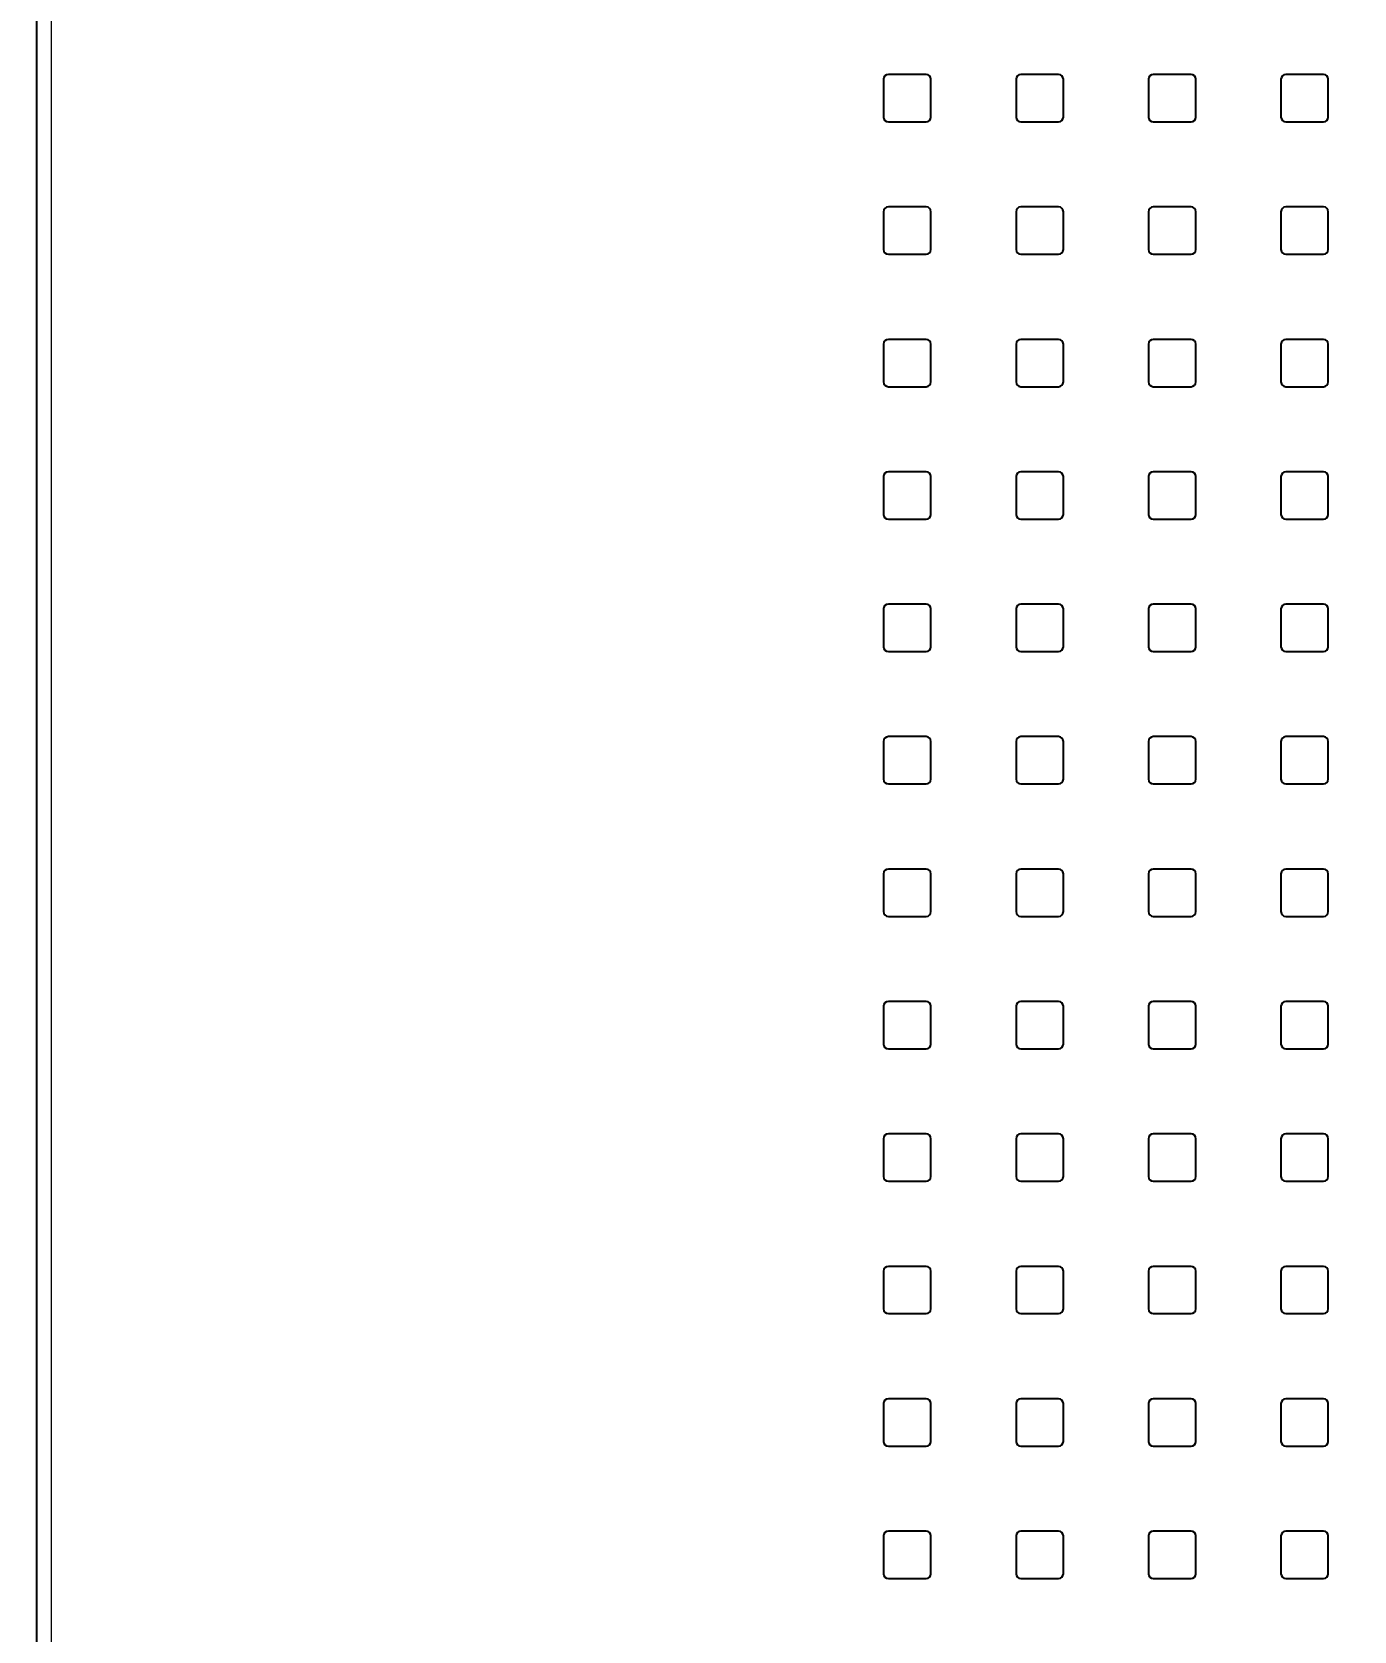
# Model space of a CAD drawing. Header units: millimetres. Extents: x -218071 to -203542, y 15363 to 51382.
# Drawn here: x -217721.36 to -217693.41, y 50565.67 to 50599.48 of the extents above; entities that cross this region are included whole.
import ezdxf

# ---------------------------------------------------------------- set-up
doc = ezdxf.new("R2010")
doc.units = ezdxf.units.MM
doc.header["$LTSCALE"] = 4
doc.layers.add('TPF-DIMENSIONS', color=3, linetype='Continuous')
doc.layers.add('TPF-EQUIPEMENT', color=7, linetype='Continuous')
doc.dimstyles.new('ISO-25', dxfattribs={"dimtxt": 2.5, "dimasz": 2, "dimexe": 1.25, "dimexo": 0.625, "dimtad": 1, "dimtxsty": 'Standard', "dimcen": -2.5, "dimclrt": 256, "dimadec": 0, "dimazin": 0, "dimtfac": 1, "dimtmove": 0, "dimatfit": 3, "dimfxl": 1, "dimarcsym": 0})

# ---------------------------------------------------------------- blocks, each defined once
blk = doc.blocks.new('*D679')
at = {"layer": 'Defpoints', "color": 0, "transparency": 16777216}
for p in [(-217865.951, 50663.318), (-217526.606, 50644.244), (-217865.951, 50576.031)]:
    blk.add_point(p, dxfattribs=at)
at = {"layer": 'TPF-DIMENSIONS', "color": 0, "lineweight": -2, "transparency": 16777216}
for p, q in [((-217865.951, 50576.656), (-217865.951, 50664.568)), ((-217526.606, 50644.869), (-217526.606, 50664.568)), ((-217528.606, 50663.318), (-217863.951, 50663.318))]:
    blk.add_line(p, q, dxfattribs=at)
at = {"layer": 'TPF-DIMENSIONS', "color": 0, "transparency": 16777216}
for points in [[(-217863.951, 50663.651), (-217863.951, 50662.984), (-217865.951, 50663.318)], [(-217528.606, 50663.651), (-217528.606, 50662.984), (-217526.606, 50663.318)]]:
    blk.add_solid(points, dxfattribs=at)
at = {"layer": 'TPF-DIMENSIONS', "transparency": 16777216, "insert": (-217696.279, 50665.193), "char_height": 2.5, "attachment_point": 5}
blk.add_mtext('339', dxfattribs=at)

msp = doc.modelspace()

# ---------------------------------------------------------------- linework, layer by layer
at = {"layer": 'TPF-EQUIPEMENT', "color": 7, "linetype": 'Continuous', "lineweight": 25, "transparency": 33554671}
for p, q in [((-217721.256, 50546.445), (-217721.256, 50646.066)), ((-217703.356, 50598.481), (-217703.356, 50597.681)), ((-217702.456, 50598.581), (-217703.256, 50598.581)), ((-217702.356, 50597.681), (-217702.356, 50598.481)), ((-217700.556, 50598.481), (-217700.556, 50597.681)), ((-217699.656, 50598.581), (-217700.456, 50598.581)), ((-217699.556, 50597.681), (-217699.556, 50598.481)), ((-217697.756, 50598.481), (-217697.756, 50597.681)), ((-217696.856, 50598.581), (-217697.656, 50598.581)), ((-217696.756, 50597.681), (-217696.756, 50598.481)), ((-217694.956, 50598.481), (-217694.956, 50597.681)), ((-217694.056, 50598.581), (-217694.856, 50598.581)), ((-217693.956, 50597.681), (-217693.956, 50598.481)), ((-217703.256, 50597.581), (-217702.456, 50597.581)), ((-217700.456, 50597.581), (-217699.656, 50597.581)), ((-217697.656, 50597.581), (-217696.856, 50597.581)), ((-217694.856, 50597.581), (-217694.056, 50597.581)), ((-217702.456, 50595.781), (-217703.256, 50595.781)), ((-217699.656, 50595.781), (-217700.456, 50595.781)), ((-217696.856, 50595.781), (-217697.656, 50595.781)), ((-217694.056, 50595.781), (-217694.856, 50595.781)), ((-217703.356, 50595.681), (-217703.356, 50594.881)), ((-217702.356, 50594.881), (-217702.356, 50595.681)), ((-217700.556, 50595.681), (-217700.556, 50594.881)), ((-217699.556, 50594.881), (-217699.556, 50595.681)), ((-217697.756, 50595.681), (-217697.756, 50594.881)), ((-217696.756, 50594.881), (-217696.756, 50595.681)), ((-217694.956, 50595.681), (-217694.956, 50594.881)), ((-217693.956, 50594.881), (-217693.956, 50595.681)), ((-217703.256, 50594.781), (-217702.456, 50594.781)), ((-217700.456, 50594.781), (-217699.656, 50594.781)), ((-217697.656, 50594.781), (-217696.856, 50594.781)), ((-217694.856, 50594.781), (-217694.056, 50594.781)), ((-217703.356, 50592.881), (-217703.356, 50592.081)), ((-217702.456, 50592.981), (-217703.256, 50592.981)), ((-217702.356, 50592.081), (-217702.356, 50592.881)), ((-217700.556, 50592.881), (-217700.556, 50592.081)), ((-217699.656, 50592.981), (-217700.456, 50592.981)), ((-217699.556, 50592.081), (-217699.556, 50592.881)), ((-217697.756, 50592.881), (-217697.756, 50592.081)), ((-217696.856, 50592.981), (-217697.656, 50592.981)), ((-217696.756, 50592.081), (-217696.756, 50592.881)), ((-217694.956, 50592.881), (-217694.956, 50592.081)), ((-217694.056, 50592.981), (-217694.856, 50592.981)), ((-217693.956, 50592.081), (-217693.956, 50592.881)), ((-217703.256, 50591.981), (-217702.456, 50591.981)), ((-217700.456, 50591.981), (-217699.656, 50591.981)), ((-217697.656, 50591.981), (-217696.856, 50591.981)), ((-217694.856, 50591.981), (-217694.056, 50591.981)), ((-217703.356, 50590.081), (-217703.356, 50589.281)), ((-217702.456, 50590.181), (-217703.256, 50590.181)), ((-217702.356, 50589.281), (-217702.356, 50590.081)), ((-217700.556, 50590.081), (-217700.556, 50589.281)), ((-217699.656, 50590.181), (-217700.456, 50590.181)), ((-217699.556, 50589.281), (-217699.556, 50590.081)), ((-217697.756, 50590.081), (-217697.756, 50589.281)), ((-217696.856, 50590.181), (-217697.656, 50590.181)), ((-217696.756, 50589.281), (-217696.756, 50590.081)), ((-217694.956, 50590.081), (-217694.956, 50589.281)), ((-217694.056, 50590.181), (-217694.856, 50590.181)), ((-217693.956, 50589.281), (-217693.956, 50590.081)), ((-217703.256, 50589.181), (-217702.456, 50589.181)), ((-217700.456, 50589.181), (-217699.656, 50589.181)), ((-217697.656, 50589.181), (-217696.856, 50589.181)), ((-217694.856, 50589.181), (-217694.056, 50589.181)), ((-217703.356, 50587.281), (-217703.356, 50586.481)), ((-217702.456, 50587.381), (-217703.256, 50587.381)), ((-217702.356, 50586.481), (-217702.356, 50587.281)), ((-217700.556, 50587.281), (-217700.556, 50586.481)), ((-217699.656, 50587.381), (-217700.456, 50587.381)), ((-217699.556, 50586.481), (-217699.556, 50587.281)), ((-217697.756, 50587.281), (-217697.756, 50586.481)), ((-217696.856, 50587.381), (-217697.656, 50587.381)), ((-217696.756, 50586.481), (-217696.756, 50587.281)), ((-217694.956, 50587.281), (-217694.956, 50586.481)), ((-217694.056, 50587.381), (-217694.856, 50587.381)), ((-217693.956, 50586.481), (-217693.956, 50587.281)), ((-217703.256, 50586.381), (-217702.456, 50586.381)), ((-217700.456, 50586.381), (-217699.656, 50586.381)), ((-217697.656, 50586.381), (-217696.856, 50586.381)), ((-217694.856, 50586.381), (-217694.056, 50586.381)), ((-217702.456, 50584.581), (-217703.256, 50584.581)), ((-217699.656, 50584.581), (-217700.456, 50584.581)), ((-217696.856, 50584.581), (-217697.656, 50584.581)), ((-217694.056, 50584.581), (-217694.856, 50584.581)), ((-217703.356, 50584.481), (-217703.356, 50583.681)), ((-217702.356, 50583.681), (-217702.356, 50584.481)), ((-217700.556, 50584.481), (-217700.556, 50583.681)), ((-217699.556, 50583.681), (-217699.556, 50584.481)), ((-217697.756, 50584.481), (-217697.756, 50583.681)), ((-217696.756, 50583.681), (-217696.756, 50584.481)), ((-217694.956, 50584.481), (-217694.956, 50583.681)), ((-217693.956, 50583.681), (-217693.956, 50584.481)), ((-217703.256, 50583.581), (-217702.456, 50583.581)), ((-217700.456, 50583.581), (-217699.656, 50583.581)), ((-217697.656, 50583.581), (-217696.856, 50583.581)), ((-217694.856, 50583.581), (-217694.056, 50583.581)), ((-217703.356, 50581.681), (-217703.356, 50580.881)), ((-217702.456, 50581.781), (-217703.256, 50581.781)), ((-217702.356, 50580.881), (-217702.356, 50581.681)), ((-217700.556, 50581.681), (-217700.556, 50580.881)), ((-217699.656, 50581.781), (-217700.456, 50581.781)), ((-217699.556, 50580.881), (-217699.556, 50581.681)), ((-217697.756, 50581.681), (-217697.756, 50580.881)), ((-217696.856, 50581.781), (-217697.656, 50581.781)), ((-217696.756, 50580.881), (-217696.756, 50581.681)), ((-217694.956, 50581.681), (-217694.956, 50580.881)), ((-217694.056, 50581.781), (-217694.856, 50581.781)), ((-217693.956, 50580.881), (-217693.956, 50581.681)), ((-217703.256, 50580.781), (-217702.456, 50580.781)), ((-217700.456, 50580.781), (-217699.656, 50580.781)), ((-217697.656, 50580.781), (-217696.856, 50580.781)), ((-217694.856, 50580.781), (-217694.056, 50580.781)), ((-217703.356, 50578.881), (-217703.356, 50578.081)), ((-217702.456, 50578.981), (-217703.256, 50578.981)), ((-217702.356, 50578.081), (-217702.356, 50578.881)), ((-217700.556, 50578.881), (-217700.556, 50578.081)), ((-217699.656, 50578.981), (-217700.456, 50578.981)), ((-217699.556, 50578.081), (-217699.556, 50578.881)), ((-217697.756, 50578.881), (-217697.756, 50578.081)), ((-217696.856, 50578.981), (-217697.656, 50578.981)), ((-217696.756, 50578.081), (-217696.756, 50578.881)), ((-217694.956, 50578.881), (-217694.956, 50578.081)), ((-217694.056, 50578.981), (-217694.856, 50578.981)), ((-217693.956, 50578.081), (-217693.956, 50578.881)), ((-217703.256, 50577.981), (-217702.456, 50577.981)), ((-217700.456, 50577.981), (-217699.656, 50577.981)), ((-217697.656, 50577.981), (-217696.856, 50577.981)), ((-217694.856, 50577.981), (-217694.056, 50577.981)), ((-217702.456, 50576.181), (-217703.256, 50576.181)), ((-217699.656, 50576.181), (-217700.456, 50576.181)), ((-217696.856, 50576.181), (-217697.656, 50576.181)), ((-217694.056, 50576.181), (-217694.856, 50576.181)), ((-217703.356, 50576.081), (-217703.356, 50575.281)), ((-217702.356, 50575.281), (-217702.356, 50576.081)), ((-217700.556, 50576.081), (-217700.556, 50575.281)), ((-217699.556, 50575.281), (-217699.556, 50576.081)), ((-217697.756, 50576.081), (-217697.756, 50575.281)), ((-217696.756, 50575.281), (-217696.756, 50576.081)), ((-217694.956, 50576.081), (-217694.956, 50575.281)), ((-217693.956, 50575.281), (-217693.956, 50576.081)), ((-217703.256, 50575.181), (-217702.456, 50575.181)), ((-217700.456, 50575.181), (-217699.656, 50575.181)), ((-217697.656, 50575.181), (-217696.856, 50575.181)), ((-217694.856, 50575.181), (-217694.056, 50575.181)), ((-217703.356, 50573.281), (-217703.356, 50572.481)), ((-217702.456, 50573.381), (-217703.256, 50573.381)), ((-217702.356, 50572.481), (-217702.356, 50573.281)), ((-217700.556, 50573.281), (-217700.556, 50572.481)), ((-217699.656, 50573.381), (-217700.456, 50573.381)), ((-217699.556, 50572.481), (-217699.556, 50573.281)), ((-217697.756, 50573.281), (-217697.756, 50572.481)), ((-217696.856, 50573.381), (-217697.656, 50573.381)), ((-217696.756, 50572.481), (-217696.756, 50573.281)), ((-217694.956, 50573.281), (-217694.956, 50572.481)), ((-217694.056, 50573.381), (-217694.856, 50573.381)), ((-217693.956, 50572.481), (-217693.956, 50573.281)), ((-217703.256, 50572.381), (-217702.456, 50572.381)), ((-217700.456, 50572.381), (-217699.656, 50572.381)), ((-217697.656, 50572.381), (-217696.856, 50572.381)), ((-217694.856, 50572.381), (-217694.056, 50572.381)), ((-217703.356, 50570.481), (-217703.356, 50569.681)), ((-217702.456, 50570.581), (-217703.256, 50570.581)), ((-217702.356, 50569.681), (-217702.356, 50570.481)), ((-217700.556, 50570.481), (-217700.556, 50569.681)), ((-217699.656, 50570.581), (-217700.456, 50570.581)), ((-217699.556, 50569.681), (-217699.556, 50570.481)), ((-217697.756, 50570.481), (-217697.756, 50569.681)), ((-217696.856, 50570.581), (-217697.656, 50570.581)), ((-217696.756, 50569.681), (-217696.756, 50570.481)), ((-217694.956, 50570.481), (-217694.956, 50569.681)), ((-217694.056, 50570.581), (-217694.856, 50570.581)), ((-217693.956, 50569.681), (-217693.956, 50570.481)), ((-217703.256, 50569.581), (-217702.456, 50569.581)), ((-217700.456, 50569.581), (-217699.656, 50569.581)), ((-217697.656, 50569.581), (-217696.856, 50569.581)), ((-217694.856, 50569.581), (-217694.056, 50569.581)), ((-217703.356, 50567.681), (-217703.356, 50566.881)), ((-217702.456, 50567.781), (-217703.256, 50567.781)), ((-217702.356, 50566.881), (-217702.356, 50567.681)), ((-217700.556, 50567.681), (-217700.556, 50566.881)), ((-217699.656, 50567.781), (-217700.456, 50567.781)), ((-217699.556, 50566.881), (-217699.556, 50567.681)), ((-217697.756, 50567.681), (-217697.756, 50566.881)), ((-217696.856, 50567.781), (-217697.656, 50567.781)), ((-217696.756, 50566.881), (-217696.756, 50567.681)), ((-217694.956, 50567.681), (-217694.956, 50566.881)), ((-217694.056, 50567.781), (-217694.856, 50567.781)), ((-217693.956, 50566.881), (-217693.956, 50567.681)), ((-217703.256, 50566.781), (-217702.456, 50566.781)), ((-217700.456, 50566.781), (-217699.656, 50566.781)), ((-217697.656, 50566.781), (-217696.856, 50566.781)), ((-217694.856, 50566.781), (-217694.056, 50566.781))]:
    msp.add_line(p, q, dxfattribs=at)
at = {"layer": 'TPF-EQUIPEMENT', "color": 8, "linetype": 'Continuous', "lineweight": 18, "transparency": 33554671}
msp.add_line((-217720.956, 50645.931), (-217720.956, 50546.581), dxfattribs=at)
at = {"layer": 'TPF-EQUIPEMENT', "color": 7, "linetype": 'Continuous', "lineweight": 25, "transparency": 33554671}
for centre, start, end in [((-217703.256, 50598.481), 90, 180), ((-217702.456, 50598.481), 0, 90), ((-217700.456, 50598.481), 90, 180), ((-217699.656, 50598.481), 0, 90), ((-217697.656, 50598.481), 90, 180), ((-217696.856, 50598.481), 0, 90), ((-217694.856, 50598.481), 90, 180), ((-217694.056, 50598.481), 0, 90), ((-217703.256, 50597.681), 180, 270), ((-217702.456, 50597.681), 270, 0), ((-217700.456, 50597.681), 180, 270), ((-217699.656, 50597.681), 270, 0), ((-217697.656, 50597.681), 180, 270), ((-217696.856, 50597.681), 270, 0), ((-217694.856, 50597.681), 180, 270), ((-217694.056, 50597.681), 270, 0), ((-217703.256, 50595.681), 90, 180), ((-217702.456, 50595.681), 0, 90), ((-217700.456, 50595.681), 90, 180), ((-217699.656, 50595.681), 0, 90), ((-217697.656, 50595.681), 90, 180), ((-217696.856, 50595.681), 0, 90), ((-217694.856, 50595.681), 90, 180), ((-217694.056, 50595.681), 0, 90), ((-217703.256, 50594.881), 180, 270), ((-217702.456, 50594.881), 270, 0), ((-217700.456, 50594.881), 180, 270), ((-217699.656, 50594.881), 270, 0), ((-217697.656, 50594.881), 180, 270), ((-217696.856, 50594.881), 270, 0), ((-217694.856, 50594.881), 180, 270), ((-217694.056, 50594.881), 270, 0), ((-217703.256, 50592.881), 90, 180), ((-217702.456, 50592.881), 0, 90), ((-217700.456, 50592.881), 90, 180), ((-217699.656, 50592.881), 0, 90), ((-217697.656, 50592.881), 90, 180), ((-217696.856, 50592.881), 0, 90), ((-217694.856, 50592.881), 90, 180), ((-217694.056, 50592.881), 0, 90), ((-217703.256, 50592.081), 180, 270), ((-217702.456, 50592.081), 270, 0), ((-217700.456, 50592.081), 180, 270), ((-217699.656, 50592.081), 270, 0), ((-217697.656, 50592.081), 180, 270), ((-217696.856, 50592.081), 270, 0), ((-217694.856, 50592.081), 180, 270), ((-217694.056, 50592.081), 270, 0), ((-217703.256, 50590.081), 90, 180), ((-217702.456, 50590.081), 0, 90), ((-217700.456, 50590.081), 90, 180), ((-217699.656, 50590.081), 0, 90), ((-217697.656, 50590.081), 90, 180), ((-217696.856, 50590.081), 0, 90), ((-217694.856, 50590.081), 90, 180), ((-217694.056, 50590.081), 0, 90), ((-217703.256, 50589.281), 180, 270), ((-217702.456, 50589.281), 270, 0), ((-217700.456, 50589.281), 180, 270), ((-217699.656, 50589.281), 270, 0), ((-217697.656, 50589.281), 180, 270), ((-217696.856, 50589.281), 270, 0), ((-217694.856, 50589.281), 180, 270), ((-217694.056, 50589.281), 270, 0), ((-217703.256, 50587.281), 90, 180), ((-217702.456, 50587.281), 0, 90), ((-217700.456, 50587.281), 90, 180), ((-217699.656, 50587.281), 0, 90), ((-217697.656, 50587.281), 90, 180), ((-217696.856, 50587.281), 0, 90), ((-217694.856, 50587.281), 90, 180), ((-217694.056, 50587.281), 0, 90), ((-217703.256, 50586.481), 180, 270), ((-217702.456, 50586.481), 270, 0), ((-217700.456, 50586.481), 180, 270), ((-217699.656, 50586.481), 270, 0), ((-217697.656, 50586.481), 180, 270), ((-217696.856, 50586.481), 270, 0), ((-217694.856, 50586.481), 180, 270), ((-217694.056, 50586.481), 270, 0), ((-217703.256, 50584.481), 90, 180), ((-217702.456, 50584.481), 0, 90), ((-217700.456, 50584.481), 90, 180), ((-217699.656, 50584.481), 0, 90), ((-217697.656, 50584.481), 90, 180), ((-217696.856, 50584.481), 0, 90), ((-217694.856, 50584.481), 90, 180), ((-217694.056, 50584.481), 0, 90), ((-217703.256, 50583.681), 180, 270), ((-217702.456, 50583.681), 270, 0), ((-217700.456, 50583.681), 180, 270), ((-217699.656, 50583.681), 270, 0), ((-217697.656, 50583.681), 180, 270), ((-217696.856, 50583.681), 270, 0), ((-217694.856, 50583.681), 180, 270), ((-217694.056, 50583.681), 270, 0), ((-217703.256, 50581.681), 90, 180), ((-217702.456, 50581.681), 0, 90), ((-217700.456, 50581.681), 90, 180), ((-217699.656, 50581.681), 0, 90), ((-217697.656, 50581.681), 90, 180), ((-217696.856, 50581.681), 0, 90), ((-217694.856, 50581.681), 90, 180), ((-217694.056, 50581.681), 0, 90), ((-217703.256, 50580.881), 180, 270), ((-217702.456, 50580.881), 270, 0), ((-217700.456, 50580.881), 180, 270), ((-217699.656, 50580.881), 270, 0), ((-217697.656, 50580.881), 180, 270), ((-217696.856, 50580.881), 270, 0), ((-217694.856, 50580.881), 180, 270), ((-217694.056, 50580.881), 270, 0), ((-217703.256, 50578.881), 90, 180), ((-217702.456, 50578.881), 0, 90), ((-217700.456, 50578.881), 90, 180), ((-217699.656, 50578.881), 0, 90), ((-217697.656, 50578.881), 90, 180), ((-217696.856, 50578.881), 0, 90), ((-217694.856, 50578.881), 90, 180), ((-217694.056, 50578.881), 0, 90), ((-217703.256, 50578.081), 180, 270), ((-217702.456, 50578.081), 270, 0), ((-217700.456, 50578.081), 180, 270), ((-217699.656, 50578.081), 270, 0), ((-217697.656, 50578.081), 180, 270), ((-217696.856, 50578.081), 270, 0), ((-217694.856, 50578.081), 180, 270), ((-217694.056, 50578.081), 270, 0), ((-217703.256, 50576.081), 90, 180), ((-217702.456, 50576.081), 0, 90), ((-217700.456, 50576.081), 90, 180), ((-217699.656, 50576.081), 0, 90), ((-217697.656, 50576.081), 90, 180), ((-217696.856, 50576.081), 0, 90), ((-217694.856, 50576.081), 90, 180), ((-217694.056, 50576.081), 0, 90), ((-217703.256, 50575.281), 180, 270), ((-217702.456, 50575.281), 270, 0), ((-217700.456, 50575.281), 180, 270), ((-217699.656, 50575.281), 270, 0), ((-217697.656, 50575.281), 180, 270), ((-217696.856, 50575.281), 270, 0), ((-217694.856, 50575.281), 180, 270), ((-217694.056, 50575.281), 270, 0), ((-217703.256, 50573.281), 90, 180), ((-217702.456, 50573.281), 0, 90), ((-217700.456, 50573.281), 90, 180), ((-217699.656, 50573.281), 0, 90), ((-217697.656, 50573.281), 90, 180), ((-217696.856, 50573.281), 0, 90), ((-217694.856, 50573.281), 90, 180), ((-217694.056, 50573.281), 0, 90), ((-217703.256, 50572.481), 180, 270), ((-217702.456, 50572.481), 270, 0), ((-217700.456, 50572.481), 180, 270), ((-217699.656, 50572.481), 270, 0), ((-217697.656, 50572.481), 180, 270), ((-217696.856, 50572.481), 270, 0), ((-217694.856, 50572.481), 180, 270), ((-217694.056, 50572.481), 270, 0), ((-217703.256, 50570.481), 90, 180), ((-217702.456, 50570.481), 0, 90), ((-217700.456, 50570.481), 90, 180), ((-217699.656, 50570.481), 0, 90), ((-217697.656, 50570.481), 90, 180), ((-217696.856, 50570.481), 0, 90), ((-217694.856, 50570.481), 90, 180), ((-217694.056, 50570.481), 0, 90), ((-217703.256, 50569.681), 180, 270), ((-217702.456, 50569.681), 270, 0), ((-217700.456, 50569.681), 180, 270), ((-217699.656, 50569.681), 270, 0), ((-217697.656, 50569.681), 180, 270), ((-217696.856, 50569.681), 270, 0), ((-217694.856, 50569.681), 180, 270), ((-217694.056, 50569.681), 270, 0), ((-217703.256, 50567.681), 90, 180), ((-217702.456, 50567.681), 0, 90), ((-217700.456, 50567.681), 90, 180), ((-217699.656, 50567.681), 0, 90), ((-217697.656, 50567.681), 90, 180), ((-217696.856, 50567.681), 0, 90), ((-217694.856, 50567.681), 90, 180), ((-217694.056, 50567.681), 0, 90), ((-217703.256, 50566.881), 180, 270), ((-217702.456, 50566.881), 270, 0), ((-217700.456, 50566.881), 180, 270), ((-217699.656, 50566.881), 270, 0), ((-217697.656, 50566.881), 180, 270), ((-217696.856, 50566.881), 270, 0), ((-217694.856, 50566.881), 180, 270), ((-217694.056, 50566.881), 270, 0)]:
    msp.add_arc(centre, 0.1, start, end, dxfattribs=at)

# ---------------------------------------------------------------- dimensions: what is measured, and where the dimension line sits
at = {"layer": 'TPF-DIMENSIONS', "transparency": 33554671}
dim = msp.add_linear_dim(base=(-217865.951, 50663.318), p1=(-217526.606, 50644.244), p2=(-217865.951, 50576.031), angle=180, dimstyle='ISO-25', override={"dimdec": 0}, dxfattribs=at)
dim.commit()
dim.dimension.update_dxf_attribs({"geometry": '*D679', "text_midpoint": (-217696.279, 50665.193)})

doc.saveas('drawing.dxf')
